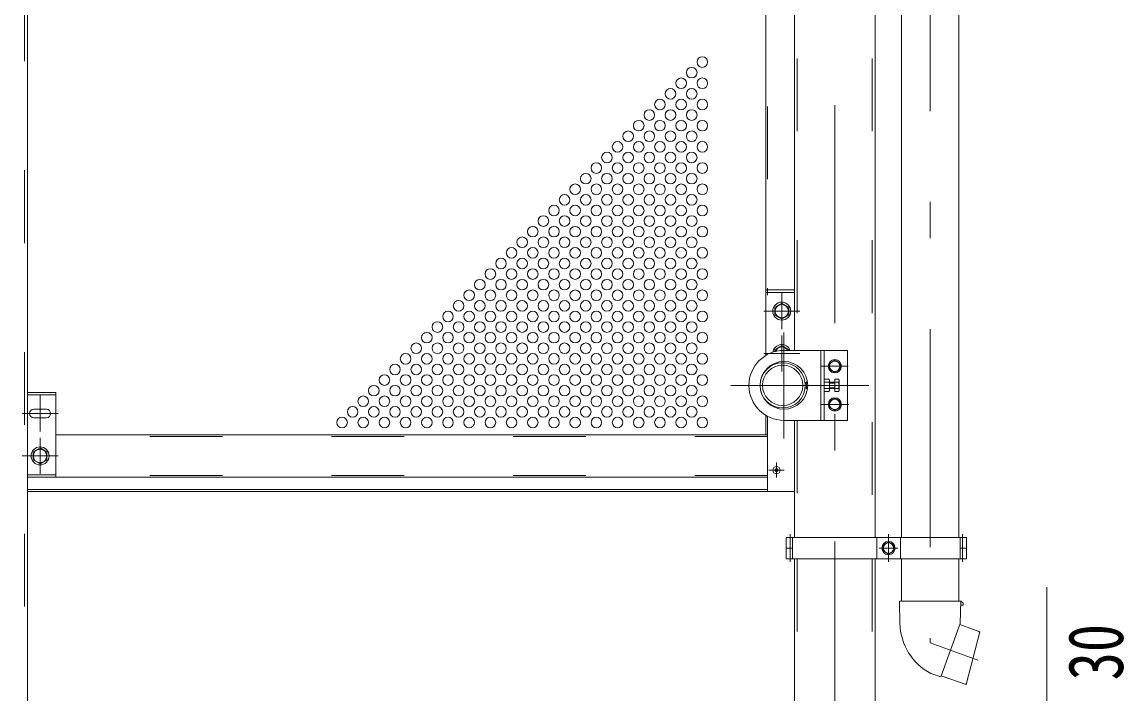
# Model space of a CAD drawing. Units: millimetres, scale not verified. Extents: x -37128 to 37128, y -14700 to 14700.
# Drawn here: x 23568 to 27208, y 969 to 3188 of the extents above; entities that cross this region are included whole.
import ezdxf
from ezdxf.enums import TextEntityAlignment as Align

# ---------------------------------------------------------------- set-up
doc = ezdxf.new("R2010")
doc.units = ezdxf.units.MM
doc.header["$LTSCALE"] = 60
doc.linetypes.add('USER2', pattern=[10, 4, -6])
doc.linetypes.add('USER3', pattern=[24, 12, -5, 2, -5])
for name, color, linetype, lineweight in [('0-6_2-0BOLD', 7, 'Continuous', 18), ('0-7_2-1HIDDEN', 3, 'USER2', 18), ('0-8_2-2CENTER', 3, 'USER3', 18), ('0-9_2-4THIN', 4, 'Continuous', 18), ('0-A_2-5DIM', 3, 'Continuous', 18)]:
    doc.layers.add(name, color=color, linetype=linetype, lineweight=lineweight)
doc.styles.add('ＭＳ ゴシック', font='')
doc.styles.get('ＭＳ ゴシック').set_extended_font_data('MS Gothic')

msp = doc.modelspace()

# ---------------------------------------------------------------- linework, layer by layer
at = {"layer": '0-6_2-0BOLD'}
for p, q in [((23586.48, 657.9), (23586.48, 6082.9)), ((26119.43, 6066.76), (26119.43, 2103.4)), ((26386.48, 6066.76), (26386.48, 1485.61)), ((26473.45, 6066.76), (26473.45, 1485.61)), ((26662.45, 1485.61), (26662.45, 6066.76)), ((26025.45, 4633.9), (26025.45, 2086.89)), ((26119.43, 2302.9), (26025.45, 2302.9)), ((26119.43, 2294.85), (26025.45, 2294.85)), ((26055.2, 2246.04), (26077.95, 2259.17)), ((26077.95, 2259.17), (26100.7, 2246.04)), ((26100.7, 2246.04), (26100.7, 2219.77)), ((26055.2, 2106.04), (26077.95, 2119.17)), ((26077.95, 2119.17), (26100.7, 2106.04)), ((26055.2, 2106.04), (26055.2, 2099.5)), ((26100.7, 2106.04), (26100.7, 2102.32)), ((26217.95, 2103.4), (26217.95, 1872.4)), ((26159.16, 1977.4), (26163, 1977.4)), ((26217.95, 1998), (26233.68, 1998)), ((26233.68, 1977.8), (26217.95, 1977.8)), ((26217.95, 1967.69), (26233.68, 1967.69)), ((26235.45, 1998.4), (26252.95, 1998.4)), ((26252.95, 1977.4), (26235.45, 1977.4)), ((26252.95, 1998.01), (26265.19, 1998.01)), ((26265.19, 1977.8), (26252.95, 1977.8)), ((23680.45, 1964.8), (23586.48, 1964.8)), ((23680.45, 1956.75), (23586.48, 1956.75)), ((23680.45, 1684.8), (23680.45, 1964.8)), ((23648.95, 1908.8), (23606.95, 1908.8)), ((23648.95, 1880.8), (23606.95, 1880.8)), ((26025.45, 1888.91), (26025.45, 1824.8)), ((26119.43, 1872.4), (26119.43, 1485.61)), ((23650.7, 1741.67), (23650.7, 1767.94)), ((23605.2, 1741.67), (23627.95, 1728.53)), ((23627.95, 1728.53), (23650.7, 1741.67)), ((26058.12, 1708.63), (26056.05, 1710.77)), ((26059.72, 1710.23), (26057.58, 1712.3)), ((26061.18, 1710.23), (26063.32, 1712.3)), ((26062.78, 1708.63), (26064.85, 1710.77)), ((23680.45, 1692.85), (23586.48, 1692.85)), ((26031.05, 1684.8), (23586.48, 1684.8)), ((26058.12, 1707.17), (26056.05, 1705.03)), ((26059.72, 1705.57), (26057.58, 1703.5)), ((26061.18, 1705.57), (26063.32, 1703.5)), ((26062.78, 1707.17), (26064.85, 1705.03)), ((26031.05, 1643.5), (23586.48, 1643.5)), ((26119.43, 1637.9), (23586.48, 1637.9)), ((26113.83, 1485.61), (26113.83, 1415.61)), ((26391.5, 1415.61), (26391.5, 1485.61)), ((26412.9, 1440.67), (26412.9, 1460.55)), ((26413.04, 1460.79), (26430.26, 1470.73)), ((26430.54, 1470.73), (26447.76, 1460.79)), ((26447.9, 1460.55), (26447.9, 1440.67)), ((26469.53, 1485.61), (26469.53, 1415.61)), ((26667.18, 1415.61), (26667.18, 1485.61)), ((26113.83, 1450.61), (26092.48, 1450.61)), ((26430.26, 1430.48), (26413.04, 1440.42)), ((26447.76, 1440.42), (26430.54, 1430.48)), ((26667.18, 1450.61), (26688.53, 1450.61)), ((26119.43, 1415.61), (26119.43, 132.9)), ((26386.48, 1415.61), (26386.48, 132.9)), ((26473.45, 1415.61), (26473.45, 1275.61)), ((26662.45, 1275.61), (26662.45, 1415.61)), ((26468.3, 1200.77), (26466.8, 1275.61))]:
    msp.add_line(p, q, dxfattribs=at)
for points in [[(26055.2, 2246.04), (26055.2, 2219.77), (26077.95, 2206.63), (26100.7, 2219.77)], [(26084.96, 1872.4), (26294.94, 1872.4), (26294.94, 2103.4), (26084.96, 2103.4)], [(26233.68, 1967.69), (26235.45, 1970.75), (26235.45, 2005.05), (26233.68, 2008.11), (26217.95, 2008.11)], [(26163, 1998.4), (26159.16, 1998.4), (26155.66, 1994.9), (26155.66, 1980.9), (26159.16, 1977.4), (26159.16, 1998.4)], [(23680.45, 1824.8), (26031.05, 1824.8), (26031.05, 1637.9)], [(23605.2, 1741.67), (23605.2, 1767.94), (23627.95, 1781.07), (23650.7, 1767.94)], [(26466.8, 1275.61), (26669.1, 1275.61), (26667.63, 1202.11), (26603.23, 1025.16), (26570.09, 1036.85)], [(26668.82, 1261.61), (26677.5, 1261.61), (26677.5, 1268.61), (26669.1, 1275.61)], [(26604.66, 1029.11), (26687.19, 1000.01), (26731.73, 1173.56), (26666.19, 1198.16)]]:
    msp.add_lwpolyline(points, dxfattribs=at)
for points in [[(26235.45, 2040.8), (26252.96, 2030.69), (26270.45, 2040.8), (26270.45, 2061), (26252.95, 2071.11), (26235.45, 2061)], [(26266.95, 2005.05), (26266.95, 1970.75), (26265.19, 1967.69), (26252.95, 1967.69), (26252.95, 2008.11), (26265.19, 2008.11)], [(26235.45, 1914.8), (26252.96, 1904.69), (26270.45, 1914.79), (26270.45, 1935), (26252.95, 1945.11), (26235.45, 1935)], [(26688.53, 1485.61), (26092.48, 1485.61), (26092.48, 1415.61), (26688.53, 1415.61)]]:
    msp.add_lwpolyline(points, close=True, dxfattribs=at)
for centre, radius in [((26077.95, 2232.9), 29.75), ((26077.95, 2232.9), 22.05), ((26084.96, 1987.9), 78.75), ((26080.93, 1987.9), 74.72), ((26080.93, 1987.9), 66.67), ((26252.95, 2050.9), 21.88), ((26252.95, 2050.9), 17.15), ((26252.95, 1924.9), 21.88), ((26252.95, 1924.9), 17.15), ((23627.95, 1754.8), 29.75), ((23627.95, 1754.8), 22.05), ((26060.45, 1707.9), 12.39), ((26430.4, 1450.61), 21.88), ((26430.4, 1450.61), 17.15)]:
    msp.add_circle(centre, radius, dxfattribs=at)
for centre, radius, start, end in [((26077.95, 2092.9), 29.75, 20.66922, 171.07278), ((26077.95, 2092.9), 22.05, 28.43962, 161.26201), ((26084.96, 1987.9), 115.5, 90, 270), ((26227.34, 2003.06), 8.11, 321.46857, 360), ((26258.85, 2003.06), 8.11, 321.45377, 0), ((26205.66, 1987.9), 29.79, 340.17088, 19.83133), ((26227.34, 1972.74), 8.11, 0, 38.54623), ((26258.84, 1972.74), 8.11, 0, 38.53143), ((26237.17, 1987.9), 29.79, 340.16867, 19.82912), ((23606.95, 1894.8), 14, 90, 270), ((23648.95, 1894.8), 14, 270, 90), ((26060.45, 1707.9), 5.25, 123.11206, 146.88794), ((26060.45, 1707.9), 5.25, 33.11206, 56.88794), ((26060.45, 1707.9), 5.25, 213.11206, 236.88794), ((26057.36, 1707.9), 1.05, 315.99959, 44.00041), ((26060.45, 1710.99), 1.05, 225.99959, 314.00041), ((26060.45, 1704.81), 1.05, 45.99959, 134.00041), ((26063.54, 1707.9), 1.05, 135.99959, 224.00041), ((26060.45, 1707.9), 5.25, 303.11206, 326.88794), ((26430.4, 1450.61), 20.12, 149.59184, 150.40814), ((26430.4, 1450.61), 20.12, 89.59184, 90.40814), ((26430.4, 1450.61), 20.12, 29.59184, 30.40814), ((26430.4, 1450.61), 20.12, 209.59184, 210.40814), ((26430.4, 1450.61), 20.12, 269.59184, 270.40814), ((26430.4, 1450.61), 20.12, 329.59184, 330.40814), ((26657.26, 1204.55), 189, 181.14575, 242.53503), ((26727.56, 1171.39), 3.5, 345.60481, 69.42705), ((26684.75, 1004.58), 3.5, 250.57294, 345.6048)]:
    msp.add_arc(centre, radius, start, end, dxfattribs=at)
at = {"layer": '0-7_2-1HIDDEN'}
for p, q in [((23576.68, 657.9), (23576.68, 6082.9)), ((26129.23, 6066.76), (26129.23, 2103.4)), ((26376.68, 6066.76), (26376.68, 1485.61)), ((26031.05, 4108.9), (26031.05, 2285.4)), ((26206.75, 1872.4), (26206.75, 2103.4)), ((26031.05, 1885.75), (26031.05, 1824.8)), ((26129.23, 1872.4), (26129.23, 1485.61)), ((26031.05, 1819.2), (23680.45, 1819.2)), ((26031.05, 1690.4), (23680.45, 1690.4)), ((26129.23, 1415.61), (26129.23, 132.9)), ((26376.68, 1415.61), (26376.68, 132.9))]:
    msp.add_line(p, q, dxfattribs=at)
at = {"layer": '0-8_2-2CENTER'}
for p, q in [((26252.95, 7232.71), (26252.95, -305.48)), ((26567.95, 6493.42), (26567.95, 1138.19)), ((26077.95, 2292.4), (26077.95, 2173.4)), ((26137.45, 2232.9), (26018.45, 2232.9)), ((26077.95, 2152.4), (26077.95, 2033.4)), ((26084.96, 1812.9), (26084.96, 2162.9)), ((26137.45, 2092.9), (26018.45, 2092.9)), ((26209.2, 2050.9), (26296.7, 2050.9)), ((26364.95, 1987.9), (25909.96, 1987.9)), ((23627.95, 1835.3), (23627.95, 1954.3)), ((23687.45, 1894.8), (23568.45, 1894.8)), ((26298.99, 1924.9), (26209.2, 1924.9)), ((23627.95, 1695.3), (23627.95, 1814.3)), ((23687.45, 1754.8), (23568.45, 1754.8)), ((26060.45, 1732.68), (26060.45, 1683.12)), ((26035.67, 1707.9), (26085.23, 1707.9)), ((26105.95, 1405.11), (26105.95, 1496.11)), ((26430.4, 1405.11), (26430.4, 1496.11)), ((26675.05, 1405.11), (26675.05, 1496.11)), ((26399.78, 1450.61), (26461.03, 1450.61)), ((26567.95, 1138.19), (26725.96, 1080.68))]:
    msp.add_line(p, q, dxfattribs=at)
at = {"layer": '0-9_2-4THIN'}
for p, q in [((26163.33, 1995.6), (26156.35, 1995.6)), ((26156.35, 1980.2), (26163.33, 1980.2)), ((26235.45, 1995.6), (26252.95, 1995.6)), ((26252.95, 1980.2), (26235.45, 1980.2))]:
    msp.add_line(p, q, dxfattribs=at)
for centre in [(25815.43, 3055.4), (25780.43, 3020.4), (25745.43, 2985.4), (25815.43, 2985.4), (25710.43, 2950.4), (25780.43, 2950.4), (25675.43, 2915.4), (25745.43, 2915.4), (25815.43, 2915.4), (25640.43, 2880.4), (25710.43, 2880.4), (25780.43, 2880.4), (25605.43, 2845.4), (25675.43, 2845.4), (25745.43, 2845.4), (25815.43, 2845.4), (25570.43, 2810.4), (25640.43, 2810.4), (25710.43, 2810.4), (25780.43, 2810.4), (25535.43, 2775.4), (25605.43, 2775.4), (25675.43, 2775.4), (25745.43, 2775.4), (25815.43, 2775.4), (25500.43, 2740.4), (25570.43, 2740.4), (25640.43, 2740.4), (25710.43, 2740.4), (25780.43, 2740.4), (25465.43, 2705.4), (25535.43, 2705.4), (25605.43, 2705.4), (25675.43, 2705.4), (25745.43, 2705.4), (25815.43, 2705.4), (25430.43, 2670.4), (25500.43, 2670.4), (25570.43, 2670.4), (25640.43, 2670.4), (25710.43, 2670.4), (25780.43, 2670.4), (25395.43, 2635.4), (25465.43, 2635.4), (25535.43, 2635.4), (25605.43, 2635.4), (25675.43, 2635.4), (25745.43, 2635.4), (25815.43, 2635.4), (25360.43, 2600.4), (25430.43, 2600.4), (25500.43, 2600.4), (25570.43, 2600.4), (25640.43, 2600.4), (25710.43, 2600.4), (25780.43, 2600.4), (25290.43, 2530.4), (25325.43, 2565.4), (25360.43, 2530.4), (25395.43, 2565.4), (25430.43, 2530.4), (25465.43, 2565.4), (25500.43, 2530.4), (25535.43, 2565.4), (25570.43, 2530.4), (25605.43, 2565.4), (25640.43, 2530.4), (25675.43, 2565.4), (25710.43, 2530.4), (25745.43, 2565.4), (25780.43, 2530.4), (25815.43, 2565.4), (25255.43, 2495.4), (25325.43, 2495.4), (25395.43, 2495.4), (25465.43, 2495.4), (25535.43, 2495.4), (25605.43, 2495.4), (25675.43, 2495.4), (25745.43, 2495.4), (25815.43, 2495.4), (25220.43, 2460.4), (25290.43, 2460.4), (25360.43, 2460.4), (25430.43, 2460.4), (25500.43, 2460.4), (25570.43, 2460.4), (25640.43, 2460.4), (25710.43, 2460.4), (25780.43, 2460.4), (25185.43, 2425.4), (25255.43, 2425.4), (25325.43, 2425.4), (25395.43, 2425.4), (25465.43, 2425.4), (25535.43, 2425.4), (25605.43, 2425.4), (25675.43, 2425.4), (25745.43, 2425.4), (25815.43, 2425.4), (25150.43, 2390.4), (25220.43, 2390.4), (25290.43, 2390.4), (25360.43, 2390.4), (25430.43, 2390.4), (25500.43, 2390.4), (25570.43, 2390.4), (25640.43, 2390.4), (25710.43, 2390.4), (25780.43, 2390.4), (25115.43, 2355.4), (25185.43, 2355.4), (25255.43, 2355.4), (25325.43, 2355.4), (25395.43, 2355.4), (25465.43, 2355.4), (25535.43, 2355.4), (25605.43, 2355.4), (25675.43, 2355.4), (25745.43, 2355.4), (25815.43, 2355.4), (25080.43, 2320.4), (25150.43, 2320.4), (25220.43, 2320.4), (25290.43, 2320.4), (25360.43, 2320.4), (25430.43, 2320.4), (25500.43, 2320.4), (25570.43, 2320.4), (25640.43, 2320.4), (25710.43, 2320.4), (25780.43, 2320.4), (25045.43, 2285.4), (25115.43, 2285.4), (25185.43, 2285.4), (25255.43, 2285.4), (25325.43, 2285.4), (25395.43, 2285.4), (25465.43, 2285.4), (25535.43, 2285.4), (25605.43, 2285.4), (25675.43, 2285.4), (25745.43, 2285.4), (25815.43, 2285.4), (25010.43, 2250.4), (25080.43, 2250.4), (25150.43, 2250.4), (25220.43, 2250.4), (25290.43, 2250.4), (25360.43, 2250.4), (25430.43, 2250.4), (25500.43, 2250.4), (25570.43, 2250.4), (25640.43, 2250.4), (25710.43, 2250.4), (25780.43, 2250.4), (24975.43, 2215.4), (25045.43, 2215.4), (25115.43, 2215.4), (25185.43, 2215.4), (25255.43, 2215.4), (25325.43, 2215.4), (25395.43, 2215.4), (25465.43, 2215.4), (25535.43, 2215.4), (25605.43, 2215.4), (25675.43, 2215.4), (25745.43, 2215.4), (25815.43, 2215.4), (24940.43, 2180.4), (25010.43, 2180.4), (25080.43, 2180.4), (25150.43, 2180.4), (25220.43, 2180.4), (25290.43, 2180.4), (25360.43, 2180.4), (25430.43, 2180.4), (25500.43, 2180.4), (25570.43, 2180.4), (25640.43, 2180.4), (25710.43, 2180.4), (25780.43, 2180.4), (24905.43, 2145.4), (24975.43, 2145.4), (25045.43, 2145.4), (25115.43, 2145.4), (25185.43, 2145.4), (25255.43, 2145.4), (25325.43, 2145.4), (25395.43, 2145.4), (25465.43, 2145.4), (25535.43, 2145.4), (25605.43, 2145.4), (25675.43, 2145.4), (25745.43, 2145.4), (25815.43, 2145.4), (24870.43, 2110.4), (24940.43, 2110.4), (25010.43, 2110.4), (25080.43, 2110.4), (25150.43, 2110.4), (25220.43, 2110.4), (25290.43, 2110.4), (25360.43, 2110.4), (25430.43, 2110.4), (25500.43, 2110.4), (25570.43, 2110.4), (25640.43, 2110.4), (25710.43, 2110.4), (25780.43, 2110.4), (24835.43, 2075.4), (24905.43, 2075.4), (24975.43, 2075.4), (25045.43, 2075.4), (25115.43, 2075.4), (25185.43, 2075.4), (25255.43, 2075.4), (25325.43, 2075.4), (25395.43, 2075.4), (25465.43, 2075.4), (25535.43, 2075.4), (25605.43, 2075.4), (25675.43, 2075.4), (25745.43, 2075.4), (25815.43, 2075.4), (24800.43, 2040.4), (24870.43, 2040.4), (24940.43, 2040.4), (25010.43, 2040.4), (25080.43, 2040.4), (25150.43, 2040.4), (25220.43, 2040.4), (25290.43, 2040.4), (25360.43, 2040.4), (25430.43, 2040.4), (25500.43, 2040.4), (25570.43, 2040.4), (25640.43, 2040.4), (25710.43, 2040.4), (25780.43, 2040.4), (24765.43, 2005.4), (24835.43, 2005.4), (24905.43, 2005.4), (24975.43, 2005.4), (25045.43, 2005.4), (25115.43, 2005.4), (25185.43, 2005.4), (25255.43, 2005.4), (25325.43, 2005.4), (25395.43, 2005.4), (25465.43, 2005.4), (25535.43, 2005.4), (25605.43, 2005.4), (25675.43, 2005.4), (25745.43, 2005.4), (25815.43, 2005.4), (24730.43, 1970.4), (24800.43, 1970.4), (24870.43, 1970.4), (24940.43, 1970.4), (25010.43, 1970.4), (25080.43, 1970.4), (25150.43, 1970.4), (25220.43, 1970.4), (25290.43, 1970.4), (25360.43, 1970.4), (25430.43, 1970.4), (25500.43, 1970.4), (25570.43, 1970.4), (25640.43, 1970.4), (25710.43, 1970.4), (25780.43, 1970.4), (24695.43, 1935.4), (24765.43, 1935.4), (24835.43, 1935.4), (24905.43, 1935.4), (24975.43, 1935.4), (25045.43, 1935.4), (25115.43, 1935.4), (25185.43, 1935.4), (25255.43, 1935.4), (25325.43, 1935.4), (25395.43, 1935.4), (25465.43, 1935.4), (25535.43, 1935.4), (25605.43, 1935.4), (25675.43, 1935.4), (25745.43, 1935.4), (25815.43, 1935.4), (24660.43, 1900.4), (24730.43, 1900.4), (24800.43, 1900.4), (24870.43, 1900.4), (24940.43, 1900.4), (25010.43, 1900.4), (25080.43, 1900.4), (25150.43, 1900.4), (25220.43, 1900.4), (25290.43, 1900.4), (25360.43, 1900.4), (25430.43, 1900.4), (25500.43, 1900.4), (25570.43, 1900.4), (25640.43, 1900.4), (25710.43, 1900.4), (25780.43, 1900.4), (24625.43, 1865.4), (24695.43, 1865.4), (24765.43, 1865.4), (24835.43, 1865.4), (24905.43, 1865.4), (24975.43, 1865.4), (25045.43, 1865.4), (25115.43, 1865.4), (25185.43, 1865.4), (25255.43, 1865.4), (25325.43, 1865.4), (25395.43, 1865.4), (25465.43, 1865.4), (25535.43, 1865.4), (25605.43, 1865.4), (25675.43, 1865.4), (25745.43, 1865.4), (25815.43, 1865.4)]:
    msp.add_circle(centre, 17.5, dxfattribs=at)
at = {"layer": '0-A_2-5DIM'}
msp.add_line((26952.95, 937.9), (26952.95, 1322.07), dxfattribs=at)

# ---------------------------------------------------------------- texts
at = {"layer": '0-A_2-5DIM', "color": 7, "style": 'ＭＳ ゴシック', "width": 0.75}
msp.add_text('30', height=182.3, rotation=90, dxfattribs=at).set_placement((27259.83, 1014.07), align=Align.BOTTOM_LEFT)

doc.saveas('drawing.dxf')
